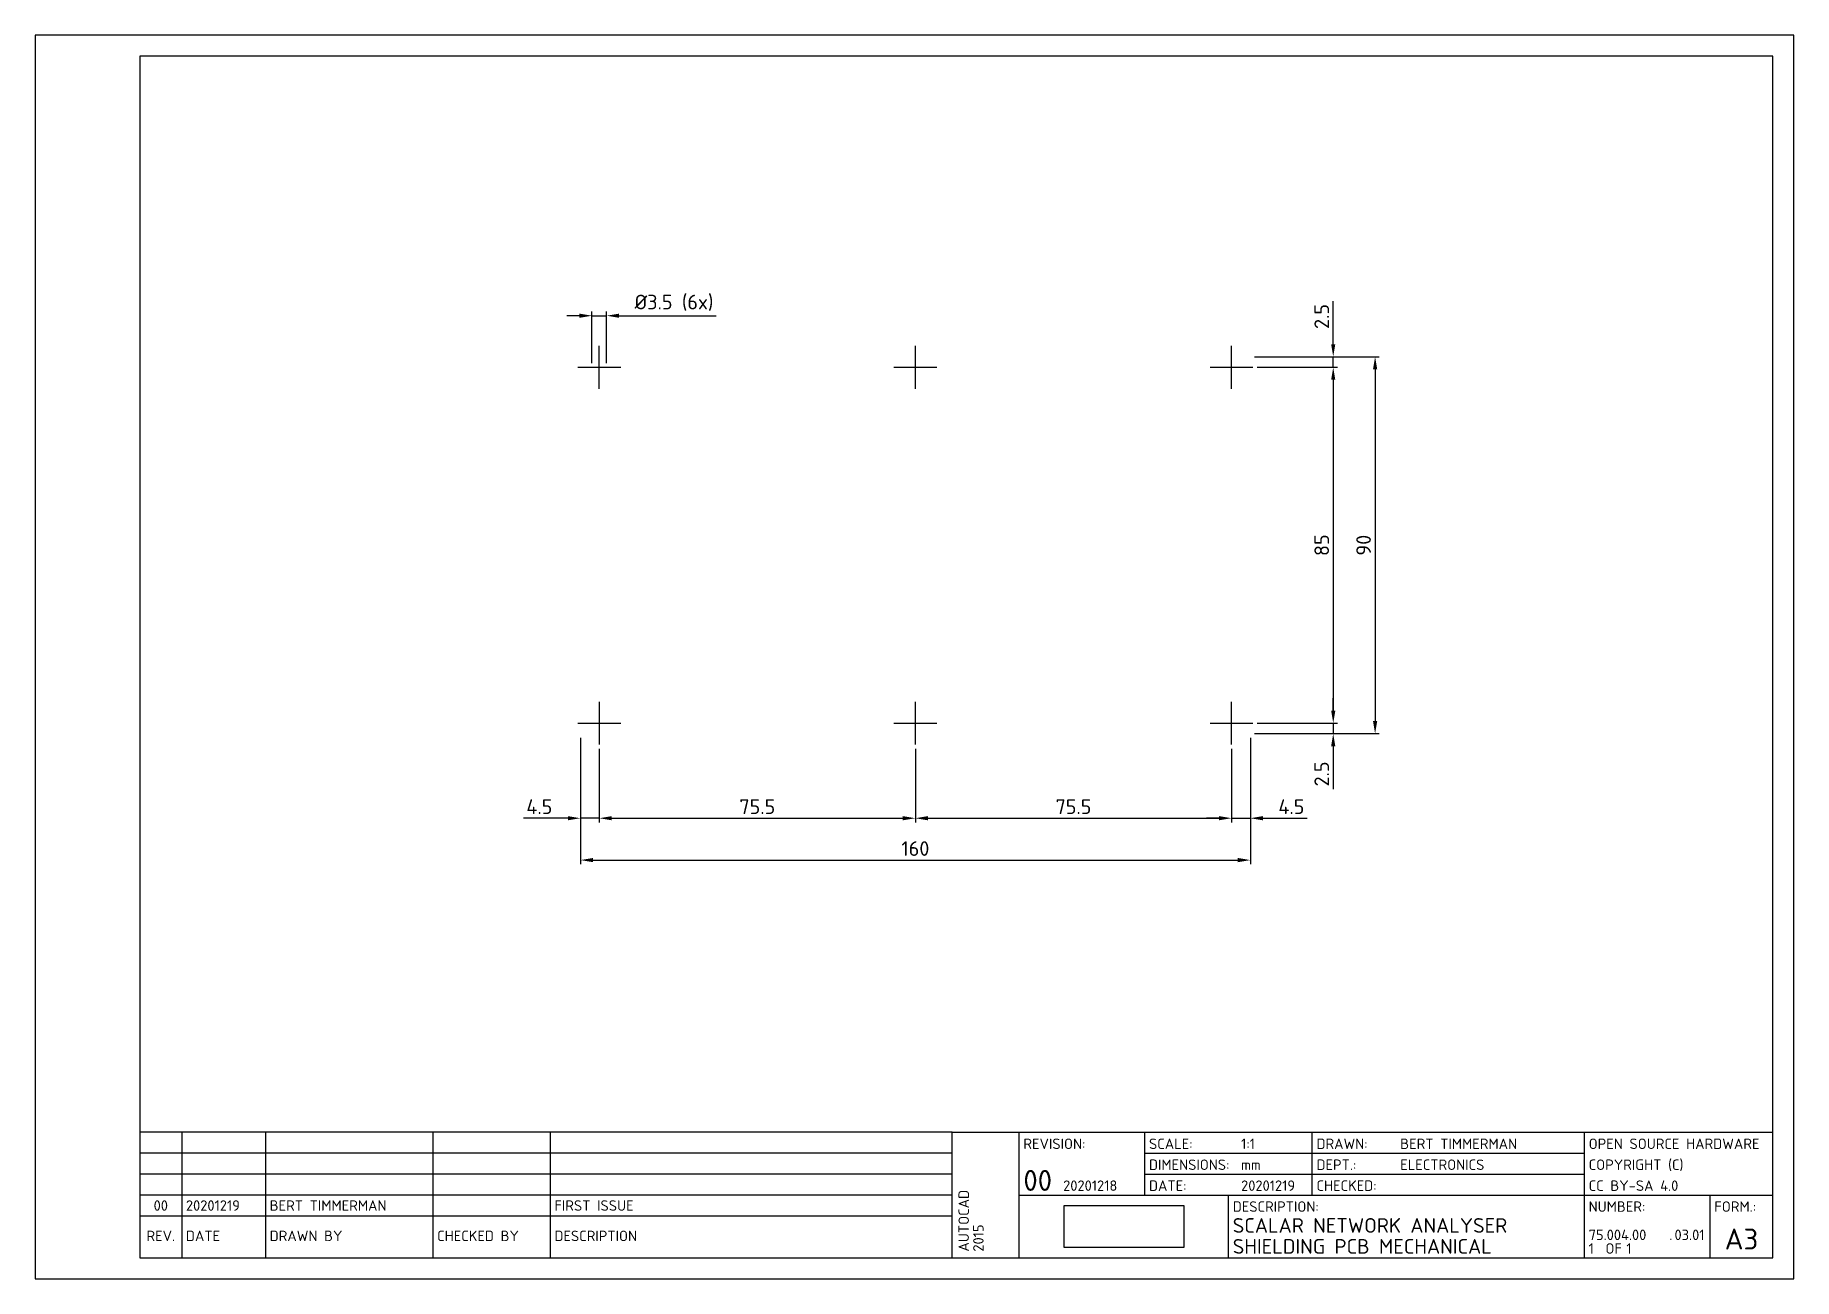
# Paper-space layout 'Layout1' of a CAD drawing. Extents: x 0 to 420, y 0 to 297.
# The model-space entities are those that its viewports show. They can reach past a viewport. Long polylines and large blocks are cut down to what shows.
import ezdxf
from ezdxf.enums import TextEntityAlignment as Align

# ---------------------------------------------------------------- set-up
doc = ezdxf.new("R2010")
doc.units = 0
doc.header["$LTSCALE"] = 10
doc.header["$MEASUREMENT"] = 0
doc.header["$PDMODE"] = 98
doc.header["$PDSIZE"] = -3
doc.linetypes.add('CENTER', pattern=[2, 1.25, -0.25, 0.25, -0.25])
doc.layers.get('0').update_dxf_attribs({"linetype": 'CONTINUOUS'})
doc.layers.get('DEFPOINTS').update_dxf_attribs({"linetype": 'CONTINUOUS'})
for name, color, linetype in [('DIMENSIONS', 1, 'CONTINUOUS'), ('GENERAL', 7, 'CONTINUOUS'), ('TITLEBLOCK', 7, 'CONTINUOUS')]:
    doc.layers.add(name, color=color, linetype=linetype)
doc.styles.add('ISO', font='isocpeur.ttf')
doc.dimstyles.get("Standard").update_dxf_attribs({"dimtxt": 3.5, "dimasz": 3, "dimexe": 1, "dimexo": 1, "dimgap": 1, "dimtad": 1, "dimdec": 3, "dimdsep": 46, "dimtxsty": 'ISO', "dimcen": 1, "dimclrt": 2, "dimadec": 0, "dimazin": 0, "dimtfac": 1, "dimtdec": 3, "dimtmove": 0, "dimatfit": 0, "dimfxl": 1, "dimtolj": 1, "dimarcsym": 0})
picture_1 = doc.add_image_def('image1.png', size_in_pixel=(403, 141))

# ---------------------------------------------------------------- blocks, each defined once
blk = doc.blocks.new('A3')
at = {"layer": 'TITLEBLOCK', "color": 3}
for p, q in [((219, 35), (25, 35)), ((219, 35), (415, 35)), ((219, 5), (219, 35)), ((235, 5), (235, 35)), ((265, 20), (265, 35)), ((305, 20), (305, 35)), ((370, 5), (370, 35)), ((265, 30), (370, 30)), ((265, 25), (370, 25)), ((235, 20), (415, 20)), ((285, 5), (285, 20)), ((400, 5), (400, 20)), ((219, 15), (25, 15))]:
    blk.add_line(p, q, dxfattribs=at)
at = {"layer": 'TITLEBLOCK'}
for p, q in [((35, 35), (35, 5)), ((55, 35), (55, 5)), ((95, 35), (95, 5)), ((123, 35), (123, 5)), ((219, 30), (25, 30)), ((219, 25), (25, 25)), ((219, 20), (25, 20))]:
    blk.add_line(p, q, dxfattribs=at)
at = {"layer": 'TITLEBLOCK', "color": 1}
blk.add_lwpolyline([(0, 0), (420, 0), (420, 297), (0, 297)], close=True, dxfattribs=at)
at = {"layer": 'TITLEBLOCK', "color": 4}
blk.add_lwpolyline([(25, 5), (415, 5), (415, 292), (25, 292), (25, 5)], dxfattribs=at)
at = {"layer": 'TITLEBLOCK', "style": 'ISO'}
for s, p in [('REVISION:', (236, 31)), ('SCALE:', (266, 31)), ('DRAWN:', (306, 31)), ('DIMENSIONS:', (266, 26)), ('DEPT.:', (306, 26)), ('DATE:', (266, 21)), ('CHECKED:', (306, 21)), ('DESCRIPTION:', (286, 16)), ('NUMBER:', (371, 16)), ('FORM.:', (401, 16)), ('DATE', (36, 9)), ('DRAWN BY', (56, 9)), ('CHECKED BY', (96, 9)), ('DESCRIPTION', (124, 9)), ('OF', (375, 6)), ('.', (390.25, 9.25))]:
    blk.add_text(s, height=2.5, dxfattribs=at).set_placement(p)
blk.add_text('REV.', height=2.5, dxfattribs=at).set_placement((30, 9), align=Align.CENTER)
for tag, p in [('REV4', (30, 31.25)), ('REV3', (30, 26.25)), ('REV2', (30, 21.25)), ('REV1', (30, 16.25))]:
    blk.add_attdef(tag, text='', height=2.5, dxfattribs=at).set_placement(p, align=Align.CENTER)
for tag, p in [('DATUM4', (36, 31.25)), ('GET4', (56, 31.25)), ('GEZ4', (96, 31.25)), ('OMSCHR4', (124, 31.25)), ('DATUM3', (36, 26.25)), ('GET3', (56, 26.25)), ('GEZ3', (96, 26.25)), ('OMSCHR3', (124, 26.25)), ('DATUM2', (36, 21.25)), ('GET2', (56, 21.25)), ('GEZ2', (96, 21.25)), ('OMSCHR2', (124, 21.25)), ('DATUM1', (36, 16.25)), ('GET1', (56, 16.25)), ('GEZ1', (96, 16.25)), ('OMSCHR1', (124, 16.25))]:
    blk.add_attdef(tag, p, '', height=2.5, dxfattribs=at)
at = {"layer": 'TITLEBLOCK', "color": 2, "style": 'ISO'}
for tag, p, height in [('S', (288, 31), 2.5), ('GET', (326, 31), 2.5), ('OPM1', (371, 31), 2.5), ('ME', (288, 26), 2.5), ('AFD', (326, 26), 2.5), ('OPM2', (371, 26), 2.5), ('LDATUM', (245.5, 21), 2.5), ('DATUM', (288, 21), 2.5), ('GEZ', (326, 21), 2.5), ('OPM3', (371, 21), 2.5), ('BEN1', (286, 11), 3.5), ('CAT', (371, 12.5), 2.5), ('INST', (378, 12.5), 2.5), ('BEN2', (286, 6), 3.5), ('PARTNO', (371, 9.25), 2.5), ('B', (371, 6), 2.5), ('NOBLZ', (380, 6), 2.5), ('TEK', (391.5, 9.25), 2.5)]:
    blk.add_attdef(tag, p, '', height=height, dxfattribs=at)
at = {"layer": 'TITLEBLOCK', "color": 3, "style": 'ISO'}
blk.add_attdef('L', (236, 21), '', height=5, dxfattribs=at)
at = {"layer": 'TITLEBLOCK', "color": 2, "style": 'ISO'}
for tag, p in [('DOSNAAM', (230, 6.5)), ('SYSTEEM', (223, 6.5)), ('FLOPPY', (233.5, 6.5)), ('REL', (226.5, 6.5))]:
    blk.add_attdef(tag, p, '', height=2.5, rotation=90, dxfattribs=at)
for tag, p in [('NAAM', (260, 14)), ('PLAATS', (260, 7.5))]:
    blk.add_attdef(tag, text='', height=3.5, dxfattribs=at).set_placement(p, align=Align.CENTER)
at = {"layer": 'TITLEBLOCK', "color": 3, "style": 'ISO'}
blk.add_attdef('F', text='', height=5, dxfattribs=at).set_placement((407.5, 7), align=Align.CENTER)
blk = doc.blocks.new('*D2')
at = {"layer": 'DEFPOINTS', "color": 0, "transparency": 16777216}
for p in [(130.21, 130.2), (290.21, 130.2), (290.21, 100)]:
    blk.add_point(p, dxfattribs=at)
at = {"layer": 'DIMENSIONS', "color": 0, "lineweight": -2, "transparency": 16777216}
for p, q in [((130.21, 129.2), (130.21, 99)), ((290.21, 129.2), (290.21, 99)), ((133.21, 100), (287.21, 100))]:
    blk.add_line(p, q, dxfattribs=at)
at = {"layer": 'DIMENSIONS', "color": 0, "transparency": 16777216}
for points in [[(133.21, 100.5), (133.21, 99.5), (130.21, 100)], [(287.21, 100.5), (287.21, 99.5), (290.21, 100)]]:
    blk.add_solid(points, dxfattribs=at)
at = {"layer": 'DIMENSIONS', "color": 2, "transparency": 16777216, "insert": (210.21, 102.75), "char_height": 3.5, "attachment_point": 5, "style": 'ISO'}
blk.add_mtext('\\A1;160', dxfattribs=at)
blk = doc.blocks.new('*D3')
at = {"layer": 'DEFPOINTS', "color": 0, "transparency": 16777216}
for p in [(290.21, 220.2), (290.21, 130.2), (320, 130.2)]:
    blk.add_point(p, dxfattribs=at)
at = {"layer": 'DIMENSIONS', "color": 0, "lineweight": -2, "transparency": 16777216}
for p, q in [((291.21, 220.2), (321, 220.2)), ((320, 217.2), (320, 133.2)), ((291.21, 130.2), (321, 130.2))]:
    blk.add_line(p, q, dxfattribs=at)
at = {"layer": 'DIMENSIONS', "color": 0, "transparency": 16777216}
for points in [[(319.5, 217.2), (320.5, 217.2), (320, 220.2)], [(319.5, 133.2), (320.5, 133.2), (320, 130.2)]]:
    blk.add_solid(points, dxfattribs=at)
at = {"layer": 'DIMENSIONS', "color": 2, "transparency": 16777216, "insert": (317.25, 175.2), "char_height": 3.5, "attachment_point": 5, "rotation": 90, "style": 'ISO'}
blk.add_mtext('\\A1;90', dxfattribs=at)
blk = doc.blocks.new('*D4')
at = {"layer": 'DEFPOINTS', "color": 0, "transparency": 16777216}
for p in [(290.83, 217.7), (290.83, 132.7), (310, 132.7)]:
    blk.add_point(p, dxfattribs=at)
at = {"layer": 'DIMENSIONS', "color": 0, "lineweight": -2, "transparency": 16777216}
for p, q in [((291.83, 217.7), (311, 217.7)), ((310, 214.7), (310, 135.7)), ((291.83, 132.7), (311, 132.7))]:
    blk.add_line(p, q, dxfattribs=at)
at = {"layer": 'DIMENSIONS', "color": 0, "transparency": 16777216}
for points in [[(309.5, 214.7), (310.5, 214.7), (310, 217.7)], [(309.5, 135.7), (310.5, 135.7), (310, 132.7)]]:
    blk.add_solid(points, dxfattribs=at)
at = {"layer": 'DIMENSIONS', "color": 2, "transparency": 16777216, "insert": (307.25, 175.2), "char_height": 3.5, "attachment_point": 5, "rotation": 90, "style": 'ISO'}
blk.add_mtext('\\A1;85', dxfattribs=at)
blk = doc.blocks.new('*D5')
at = {"layer": 'DEFPOINTS', "color": 0, "transparency": 16777216}
for p in [(134.71, 127.57), (210.21, 127.57), (210.21, 110)]:
    blk.add_point(p, dxfattribs=at)
at = {"layer": 'DIMENSIONS', "color": 0, "lineweight": -2, "transparency": 16777216}
for p, q in [((134.71, 126.57), (134.71, 109)), ((210.21, 126.57), (210.21, 109)), ((137.71, 110), (207.21, 110))]:
    blk.add_line(p, q, dxfattribs=at)
at = {"layer": 'DIMENSIONS', "color": 0, "transparency": 16777216}
for points in [[(137.71, 110.5), (137.71, 109.5), (134.71, 110)], [(207.21, 110.5), (207.21, 109.5), (210.21, 110)]]:
    blk.add_solid(points, dxfattribs=at)
at = {"layer": 'DIMENSIONS', "color": 2, "transparency": 16777216, "insert": (172.46, 112.75), "char_height": 3.5, "attachment_point": 5, "style": 'ISO'}
blk.add_mtext('\\A1;75.5', dxfattribs=at)
blk = doc.blocks.new('*D6')
at = {"layer": 'DEFPOINTS', "color": 0, "transparency": 16777216}
for p in [(210.21, 126.57), (285.71, 127.57), (285.71, 110)]:
    blk.add_point(p, dxfattribs=at)
at = {"layer": 'DIMENSIONS', "color": 0, "lineweight": -2, "transparency": 16777216}
for p, q in [((285.71, 126.57), (285.71, 109)), ((210.21, 125.57), (210.21, 109)), ((213.21, 110), (282.71, 110))]:
    blk.add_line(p, q, dxfattribs=at)
at = {"layer": 'DIMENSIONS', "color": 0, "transparency": 16777216}
for points in [[(213.21, 110.5), (213.21, 109.5), (210.21, 110)], [(282.71, 110.5), (282.71, 109.5), (285.71, 110)]]:
    blk.add_solid(points, dxfattribs=at)
at = {"layer": 'DIMENSIONS', "color": 2, "transparency": 16777216, "insert": (247.96, 112.75), "char_height": 3.5, "attachment_point": 5, "style": 'ISO'}
blk.add_mtext('\\A1;75.5', dxfattribs=at)
blk = doc.blocks.new('*D7')
at = {"layer": 'DEFPOINTS', "color": 0, "transparency": 16777216}
for p in [(130.21, 130.2), (134.71, 127.57), (130.21, 110)]:
    blk.add_point(p, dxfattribs=at)
at = {"layer": 'DIMENSIONS', "color": 0, "lineweight": -2, "transparency": 16777216}
for p, q in [((130.21, 129.2), (130.21, 109)), ((134.71, 126.57), (134.71, 109)), ((127.21, 110), (116.61, 110)), ((134.71, 110), (130.21, 110)), ((137.71, 110), (140.71, 110))]:
    blk.add_line(p, q, dxfattribs=at)
at = {"layer": 'DIMENSIONS', "color": 0, "transparency": 16777216}
for points in [[(127.21, 110.5), (127.21, 109.5), (130.21, 110)], [(137.71, 110.5), (137.71, 109.5), (134.71, 110)]]:
    blk.add_solid(points, dxfattribs=at)
at = {"layer": 'DIMENSIONS', "color": 2, "transparency": 16777216, "insert": (120.41, 112.75), "char_height": 3.5, "attachment_point": 5, "style": 'ISO'}
blk.add_mtext('\\A1;4.5', dxfattribs=at)
blk = doc.blocks.new('*D8')
at = {"layer": 'DEFPOINTS', "color": 0, "transparency": 16777216}
for p in [(285.71, 127.57), (290.21, 130.2), (290.21, 110)]:
    blk.add_point(p, dxfattribs=at)
at = {"layer": 'DIMENSIONS', "color": 0, "lineweight": -2, "transparency": 16777216}
for p, q in [((285.71, 126.57), (285.71, 109)), ((290.21, 129.2), (290.21, 109)), ((282.71, 110), (279.71, 110)), ((285.71, 110), (290.21, 110)), ((293.21, 110), (303.81, 110))]:
    blk.add_line(p, q, dxfattribs=at)
at = {"layer": 'DIMENSIONS', "color": 0, "transparency": 16777216}
for points in [[(282.71, 110.5), (282.71, 109.5), (285.71, 110)], [(293.21, 110.5), (293.21, 109.5), (290.21, 110)]]:
    blk.add_solid(points, dxfattribs=at)
at = {"layer": 'DIMENSIONS', "color": 2, "transparency": 16777216, "insert": (300.01, 112.75), "char_height": 3.5, "attachment_point": 5, "style": 'ISO'}
blk.add_mtext('\\A1;4.5', dxfattribs=at)
blk = doc.blocks.new('*D9')
at = {"layer": 'DEFPOINTS', "color": 0, "transparency": 16777216}
for p in [(290.21, 220.2), (310, 220.2), (290.83, 217.7)]:
    blk.add_point(p, dxfattribs=at)
at = {"layer": 'DIMENSIONS', "color": 0, "lineweight": -2, "transparency": 16777216}
for p, q in [((310, 223.2), (310, 233.45)), ((291.21, 220.2), (311, 220.2)), ((310, 217.7), (310, 220.2)), ((291.83, 217.7), (311, 217.7)), ((310, 214.7), (310, 211.7))]:
    blk.add_line(p, q, dxfattribs=at)
at = {"layer": 'DIMENSIONS', "color": 0, "transparency": 16777216}
for points in [[(309.5, 223.2), (310.5, 223.2), (310, 220.2)], [(309.5, 214.7), (310.5, 214.7), (310, 217.7)]]:
    blk.add_solid(points, dxfattribs=at)
at = {"layer": 'DIMENSIONS', "color": 2, "transparency": 16777216, "insert": (307.25, 229.82), "char_height": 3.5, "attachment_point": 5, "rotation": 90, "style": 'ISO'}
blk.add_mtext('\\A1;2.5', dxfattribs=at)
blk = doc.blocks.new('*D10')
at = {"layer": 'DEFPOINTS', "color": 0, "transparency": 16777216}
for p in [(290.83, 132.7), (290.21, 130.2), (310, 130.2)]:
    blk.add_point(p, dxfattribs=at)
at = {"layer": 'DIMENSIONS', "color": 0, "lineweight": -2, "transparency": 16777216}
for p, q in [((310, 135.7), (310, 138.7)), ((291.83, 132.7), (311, 132.7)), ((310, 132.7), (310, 130.2)), ((291.21, 130.2), (311, 130.2)), ((310, 127.2), (310, 116.95))]:
    blk.add_line(p, q, dxfattribs=at)
at = {"layer": 'DIMENSIONS', "color": 0, "transparency": 16777216}
for points in [[(309.5, 135.7), (310.5, 135.7), (310, 132.7)], [(309.5, 127.2), (310.5, 127.2), (310, 130.2)]]:
    blk.add_solid(points, dxfattribs=at)
at = {"layer": 'DIMENSIONS', "color": 2, "transparency": 16777216, "insert": (307.25, 120.57), "char_height": 3.5, "attachment_point": 5, "rotation": 90, "style": 'ISO'}
blk.add_mtext('\\A1;2.5', dxfattribs=at)
blk = doc.blocks.new('*D11')
at = {"layer": 'DEFPOINTS', "color": 0, "transparency": 16777216}
for p in [(136.46, 230), (132.96, 217.7), (136.46, 217.7)]:
    blk.add_point(p, dxfattribs=at)
at = {"layer": 'DIMENSIONS', "color": 0, "lineweight": -2, "transparency": 16777216}
for p, q in [((132.96, 218.7), (132.96, 231)), ((136.46, 218.7), (136.46, 231)), ((129.96, 230), (126.96, 230)), ((132.96, 230), (136.46, 230)), ((139.46, 230), (162.66, 230))]:
    blk.add_line(p, q, dxfattribs=at)
at = {"layer": 'DIMENSIONS', "color": 0, "transparency": 16777216}
for points in [[(129.96, 230.5), (129.96, 229.5), (132.96, 230)], [(139.46, 230.5), (139.46, 229.5), (136.46, 230)]]:
    blk.add_solid(points, dxfattribs=at)
at = {"layer": 'DIMENSIONS', "color": 2, "transparency": 16777216, "insert": (152.56, 233.1), "char_height": 3.5, "attachment_point": 5, "style": 'ISO'}
blk.add_mtext('\\A1;%%c3.5 (6x)', dxfattribs=at)

msp = doc.modelspace()

# ---------------------------------------------------------------- linework, layer by layer
at = {"layer": 'GENERAL', "color": 1, "linetype": 'CENTER'}
for p, q in [((4.5, 82.375), (4.5, 92.625)), ((80, 82.375), (80, 92.625)), ((155.5, 82.375), (155.5, 92.625)), ((-0.625, 87.5), (9.625, 87.5)), ((74.875, 87.5), (85.125, 87.5)), ((150.375, 87.5), (160.625, 87.5)), ((4.5, 7.625), (4.5, -2.625)), ((80, -2.625), (80, 7.625)), ((155.5, -2.625), (155.5, 7.625)), ((-0.625, 2.5), (9.625, 2.5)), ((74.875, 2.5), (85.125, 2.5)), ((150.375, 2.5), (160.625, 2.5))]:
    msp.add_line(p, q, dxfattribs=at)

psp = doc.layouts.get("Layout1")

# ---------------------------------------------------------------- block references
ref = psp.add_blockref('A3', (0, 0))
ref.add_attrib('PARTNO', '75.004.00', (371, 9.25), dxfattribs={"layer": 'TITLEBLOCK', "color": 2, "height": 2.5, "style": 'ISO'})
ref.add_attrib('TEK', '03.01', (391.5, 9.25), dxfattribs={"layer": 'TITLEBLOCK', "color": 2, "height": 2.5, "style": 'ISO'})
ref.add_attrib('B', '1', (371, 6), dxfattribs={"layer": 'TITLEBLOCK', "color": 2, "height": 2.5, "style": 'ISO'})
ref.add_attrib('NOBLZ', '1', (380, 6), dxfattribs={"layer": 'TITLEBLOCK', "color": 2, "height": 2.5, "style": 'ISO'})
ref.add_attrib('L', '00', (236, 21), dxfattribs={"layer": 'TITLEBLOCK', "color": 3, "height": 5, "style": 'ISO'})
ref.add_attrib('LDATUM', '20201218', (245.5, 21), dxfattribs={"layer": 'TITLEBLOCK', "color": 2, "height": 2.5, "style": 'ISO'})
ref.add_attrib('F', 'A3', dxfattribs={"layer": 'TITLEBLOCK', "color": 3, "height": 5, "style": 'ISO'}).set_placement((407.5, 7), align=Align.CENTER)
ref.add_attrib('BEN1', 'SCALAR NETWORK ANALYSER', (286, 11), dxfattribs={"layer": 'TITLEBLOCK', "color": 2, "height": 3.5, "style": 'ISO'})
ref.add_attrib('BEN2', 'SHIELDING PCB MECHANICAL', (286, 6), dxfattribs={"layer": 'TITLEBLOCK', "color": 2, "height": 3.5, "style": 'ISO'})
ref.add_attrib('S', '1:1', (288, 31), dxfattribs={"layer": 'TITLEBLOCK', "color": 2, "height": 2.5, "style": 'ISO'})
ref.add_attrib('ME', 'mm', (288, 26), dxfattribs={"layer": 'TITLEBLOCK', "color": 2, "height": 2.5, "style": 'ISO'})
ref.add_attrib('DATUM', '20201219', (288, 21), dxfattribs={"layer": 'TITLEBLOCK', "color": 2, "height": 2.5, "style": 'ISO'})
ref.add_attrib('GET', 'BERT TIMMERMAN', (326, 31), dxfattribs={"layer": 'TITLEBLOCK', "color": 2, "height": 2.5, "style": 'ISO'})
ref.add_attrib('AFD', 'ELECTRONICS', (326, 26), dxfattribs={"layer": 'TITLEBLOCK', "color": 2, "height": 2.5, "style": 'ISO'})
ref.add_attrib('OPM1', 'OPEN SOURCE HARDWARE', (371, 31), dxfattribs={"layer": 'TITLEBLOCK', "color": 2, "height": 2.5, "style": 'ISO'})
ref.add_attrib('OPM2', 'COPYRIGHT (C)', (371, 26), dxfattribs={"layer": 'TITLEBLOCK', "color": 2, "height": 2.5, "style": 'ISO'})
ref.add_attrib('OPM3', 'CC BY-SA 4.0', (371, 21), dxfattribs={"layer": 'TITLEBLOCK', "color": 2, "height": 2.5, "style": 'ISO'})
ref.add_attrib('SYSTEEM', 'AUTOCAD', (223, 6.5), dxfattribs={"layer": 'TITLEBLOCK', "color": 2, "height": 2.5, "rotation": 90, "style": 'ISO'})
ref.add_attrib('REL', '2015', (226.5, 6.5), dxfattribs={"layer": 'TITLEBLOCK', "color": 2, "height": 2.5, "rotation": 90, "style": 'ISO'})
ref.add_attrib('REV1', '00', dxfattribs={"layer": 'TITLEBLOCK', "height": 2.5, "style": 'ISO'}).set_placement((30, 16.25), align=Align.CENTER)
ref.add_attrib('DATUM1', '20201219', (36, 16.25), dxfattribs={"layer": 'TITLEBLOCK', "height": 2.5, "style": 'ISO'})
ref.add_attrib('GET1', 'BERT TIMMERMAN', (56, 16.25), dxfattribs={"layer": 'TITLEBLOCK', "height": 2.5, "style": 'ISO'})
ref.add_attrib('OMSCHR1', 'FIRST ISSUE', (124, 16.25), dxfattribs={"layer": 'TITLEBLOCK', "height": 2.5, "style": 'ISO'})

# ---------------------------------------------------------------- dimensions: what is measured, and where the dimension line sits
at = {"layer": 'DIMENSIONS'}
dim = psp.add_linear_dim(base=(136.4592, 230), p1=(132.9592, 217.6975), p2=(136.4592, 217.6975), text='%%c<> (6x)', dimstyle='Standard', dxfattribs=at)
dim.commit()
dim.dimension.update_dxf_attribs({"geometry": '*D11', "text_midpoint": (152.5592, 233.1)})
for base, p1, p2, picture, middle in [((310, 220.1975), (290.8342, 217.6975), (290.2092, 220.1975), '*D9', (307.25, 229.8225)), ((320, 130.1975), (290.2092, 220.1975), (290.2092, 130.1975), '*D3', (317.25, 175.1975)), ((310, 132.6975), (290.8342, 217.6975), (290.8342, 132.6975), '*D4', (307.25, 175.1975)), ((310, 130.1975), (290.8342, 132.6975), (290.2092, 130.1975), '*D10', (307.25, 120.5725))]:
    dim = psp.add_linear_dim(base=base, p1=p1, p2=p2, angle=90, dimstyle='Standard', dxfattribs=at)
    dim.commit()
    dim.dimension.update_dxf_attribs({"geometry": picture, "text_midpoint": middle})
for base, p1, p2, picture, middle in [((130.2092, 110), (134.7092, 127.5725), (130.2092, 130.1975), '*D7', (120.4092, 112.75)), ((290.2092, 100), (130.2092, 130.1975), (290.2092, 130.1975), '*D2', (210.2092, 102.75)), ((210.2092, 110), (134.7092, 127.5725), (210.2092, 127.5725), '*D5', (172.4592, 112.75)), ((285.7092, 110), (210.2092, 126.5725), (285.7092, 127.5725), '*D6', (247.9592, 112.75)), ((290.2092, 110), (285.7092, 127.5725), (290.2092, 130.1975), '*D8', (300.0092, 112.75))]:
    dim = psp.add_linear_dim(base=base, p1=p1, p2=p2, dimstyle='Standard', dxfattribs=at)
    dim.commit()
    dim.dimension.update_dxf_attribs({"geometry": picture, "text_midpoint": middle})

# ---------------------------------------------------------------- pictures from other files: only their frames are drawn
image = psp.add_image(picture_1, insert=(245.7092, 7.5), size_in_units=(28.5816, 10))
image.dxf.flags = 7

# ---------------------------------------------------------------- viewports
at = {"layer": 'GENERAL'}
psp.add_viewport(center=(220, 163.5), size=(390, 257), view_center_point=(89.7908, 33.3025), view_height=257, dxfattribs=at)

doc.saveas('drawing.dxf')
